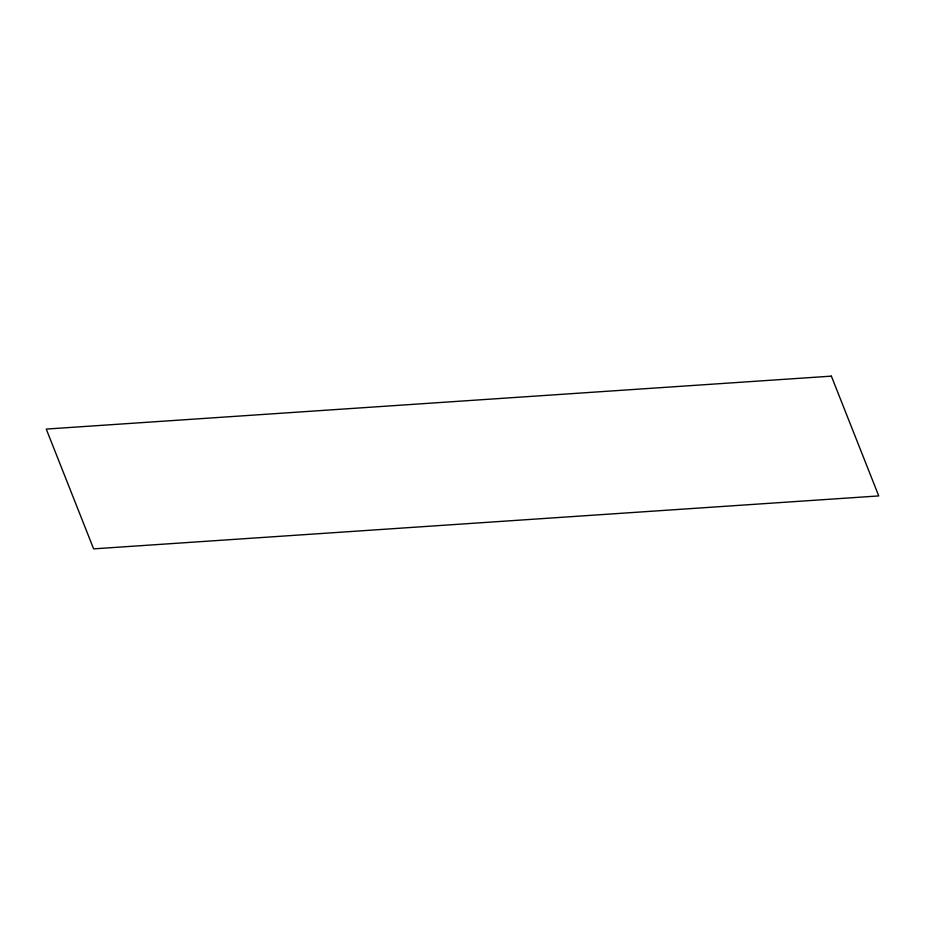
<?xml version="1.0" encoding="UTF-8"?>
<svg xmlns="http://www.w3.org/2000/svg" width="925" height="925" viewBox="0 0 925 925"><rect width="100%" height="100%" fill="white"/><g stroke="black" fill="none" stroke-linecap="round" stroke-linejoin="round"><path stroke-width="1.39" d="M831.378 376.14L46.25 429.073L93.622 548.86L878.75 495.927L831.378 376.14"/></g></svg>
